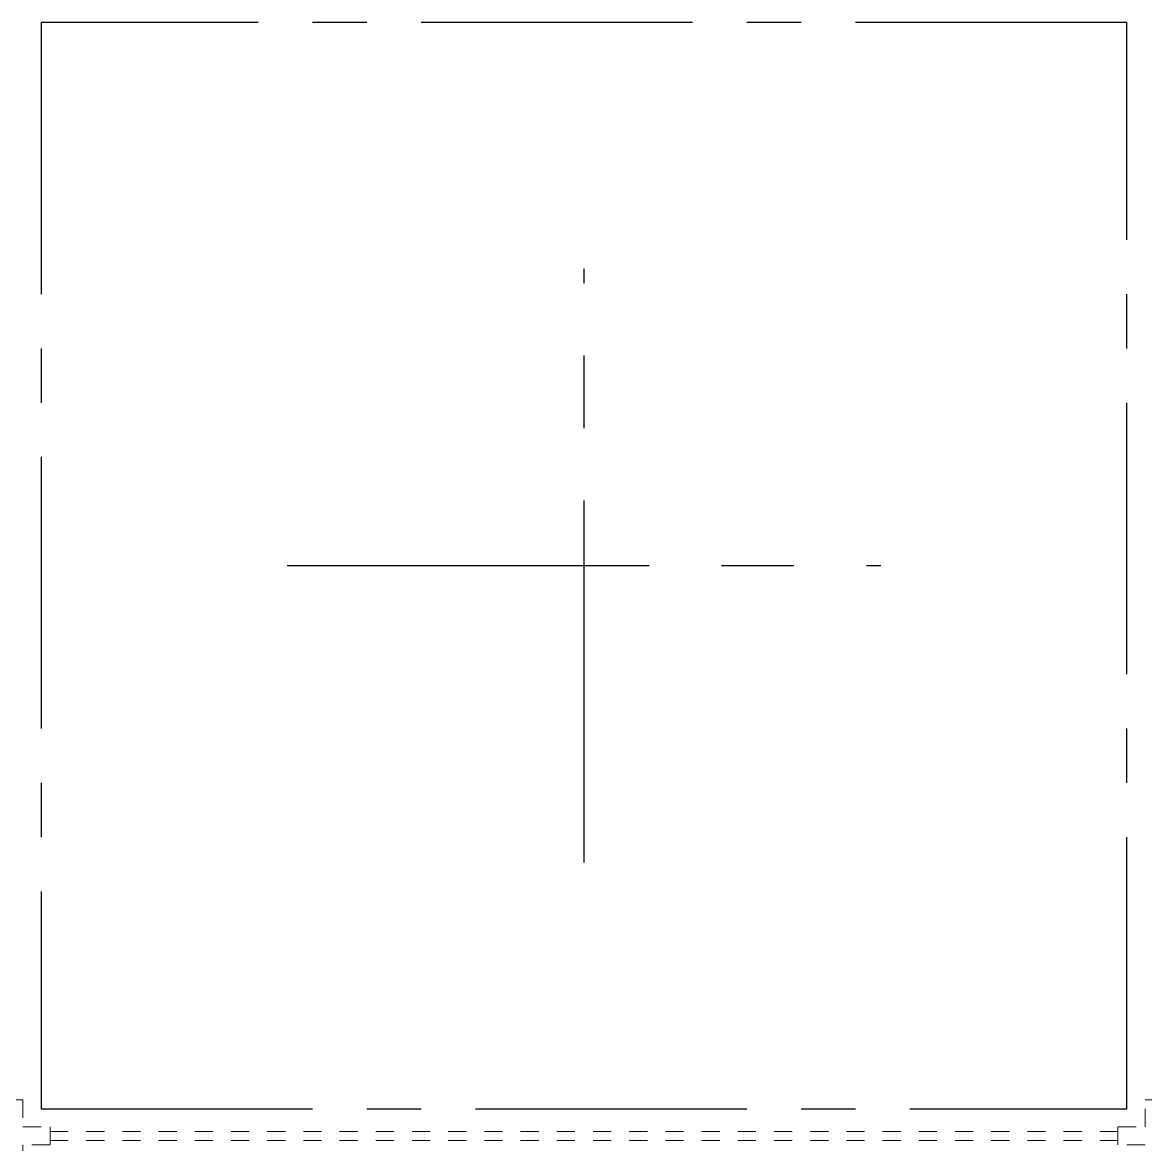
# Model space of a CAD drawing. Header units: millimetres. Extents: x 586 to 984, y 385 to 645.
# Drawn here: x 667.08 to 673.28, y 544.04 to 550.24 of the extents above; entities that cross this region are included whole.
import ezdxf

# ---------------------------------------------------------------- set-up
doc = ezdxf.new("R2010")
doc.units = ezdxf.units.MM
doc.linetypes.add('CENTER', pattern=[2, 1.25, -0.25, 0.25, -0.25])
doc.linetypes.add('HIDDEN', pattern=[0.375, 0.25, -0.125])
for name, color, linetype in [('1D', 4, 'Continuous'), ('center', 1, 'Continuous'), ('PKG', 2, 'Continuous')]:
    doc.layers.add(name, color=color, linetype=linetype)

msp = doc.modelspace()

# ---------------------------------------------------------------- linework, layer by layer
at = {"layer": '1D', "linetype": 'HIDDEN', "lineweight": 0, "ltscale": 0.25, "elevation": -0.0958}
for points in [[(667.2284, 544.0369), (667.0784, 544.0369), (667.0784, 543.8869), (666.9784, 543.8869), (666.9784, 544.0369), (666.8284, 544.0369), (666.8284, 544.1369), (666.9784, 544.1369), (666.9784, 544.2869), (667.0784, 544.2869), (667.0784, 544.1369), (667.2284, 544.1369)], [(673.5284, 544.0369), (673.3784, 544.0369), (673.3784, 543.8869), (673.2784, 543.8869), (673.2784, 544.0369), (673.1284, 544.0369), (673.1284, 544.1369), (673.2784, 544.1369), (673.2784, 544.2869), (673.3784, 544.2869), (673.3784, 544.1369), (673.5284, 544.1369)]]:
    msp.add_lwpolyline(points, close=True, dxfattribs=at)
at = {"layer": '1D', "linetype": 'HIDDEN', "lineweight": 0, "ltscale": 0.3, "elevation": -0.0958}
for points in [[(673.1284, 544.1119), (667.2284, 544.1119)], [(673.1284, 544.0619), (667.2284, 544.0619)]]:
    msp.add_lwpolyline(points, dxfattribs=at)
at = {"layer": 'center', "linetype": 'CENTER', "ltscale": 1.6}
for p, q in [((670.1784, 545.5969, -0.0958), (670.1784, 548.8769, -0.0958)), ((668.5384, 547.2369, -0.0958), (671.8184, 547.2369, -0.0958))]:
    msp.add_line(p, q, dxfattribs=at)
at = {"layer": 'PKG', "color": 2, "linetype": 'CENTER', "ltscale": 1.2}
for p, q in [((673.1784, 550.2369, -0.0958), (667.1784, 550.2369, -0.0958)), ((667.1784, 550.2369, -0.0958), (667.1784, 544.2369, -0.0958)), ((673.1784, 544.2369, -0.0958), (673.1784, 550.2369, -0.0958)), ((667.1784, 544.2369, -0.0958), (673.1784, 544.2369, -0.0958))]:
    msp.add_line(p, q, dxfattribs=at)

doc.saveas('drawing.dxf')
